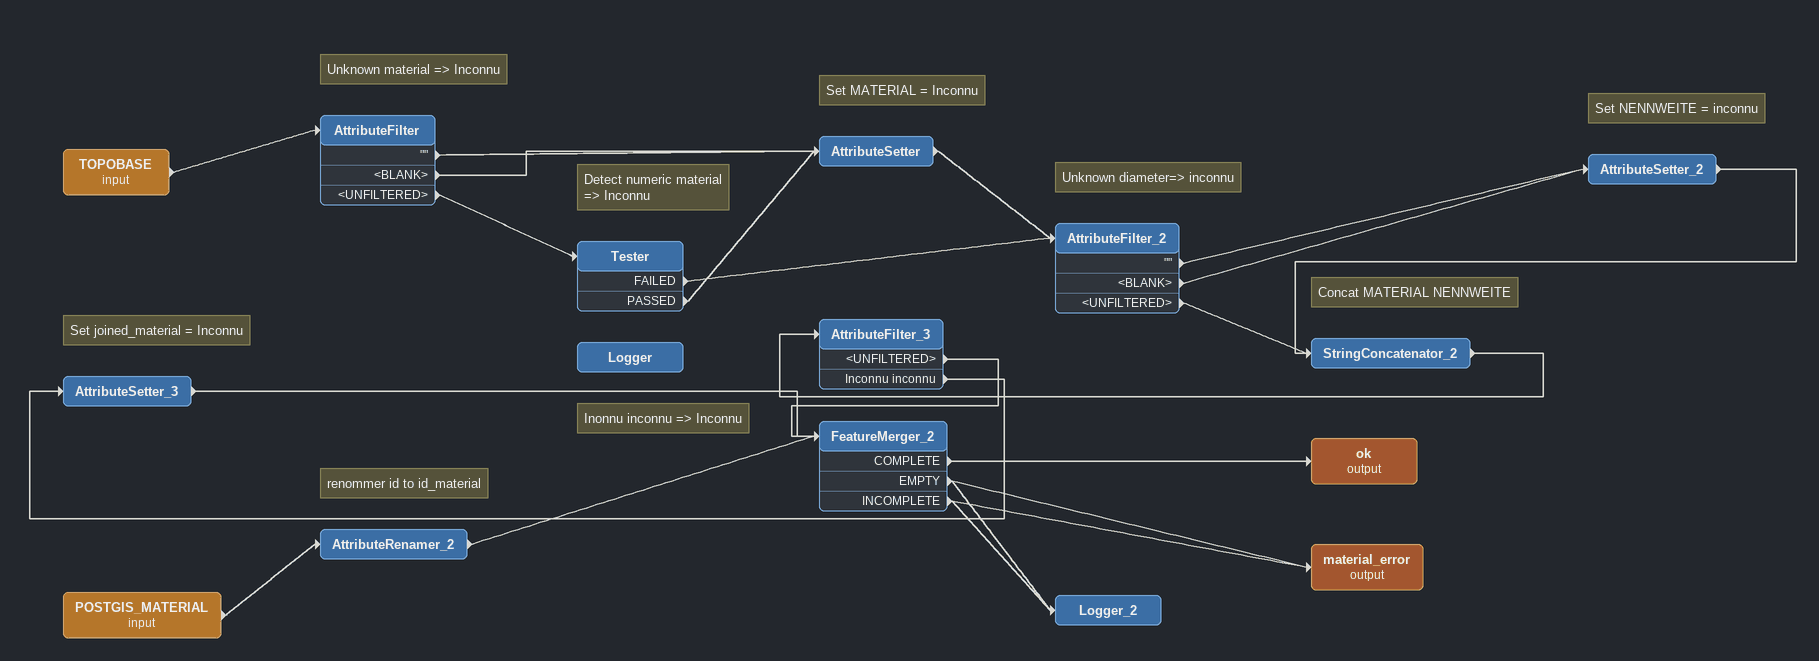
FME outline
TOPOBASE (input)
    -> AttributeFilter
Note: Unknown material => Inconnu
AttributeFilter
    "" -> AttributeSetter
    <BLANK> -> AttributeSetter
    <UNFILTERED> -> Tester
Note: Detect numeric material / => Inconnu
Tester
    FAILED -> AttributeFilter_2
    PASSED -> AttributeSetter
Note: Set MATERIAL = Inconnu
AttributeSetter
    -> AttributeFilter_2
Note: Unknown diameter=> inconnu
AttributeFilter_2
    "" -> AttributeSetter_2
    <BLANK> -> AttributeSetter_2
    <UNFILTERED> -> StringConcatenator_2
Note: Set NENNWEITE = inconnu
AttributeSetter_2
    -> StringConcatenator_2
Note: Concat MATERIAL NENNWEITE
StringConcatenator_2
    -> AttributeFilter_3
Note: Inonnu inconnu => Inconnu
AttributeFilter_3
    <UNFILTERED> -> FeatureMerger_2
    Inconnu inconnu -> AttributeSetter_3
Note: Set joined_material = Inconnu
AttributeSetter_3
    -> FeatureMerger_2
POSTGIS_MATERIAL (input)
    -> AttributeRenamer_2
Note: renommer id to id_material
AttributeRenamer_2
    -> FeatureMerger_2
FeatureMerger_2
    COMPLETE -> ok (output)
    EMPTY -> material_error (output)
    INCOMPLETE -> material_error (output)
    EMPTY -> Logger_2
    INCOMPLETE -> Logger_2
ok (output)
material_error (output)
Logger_2
Logger
